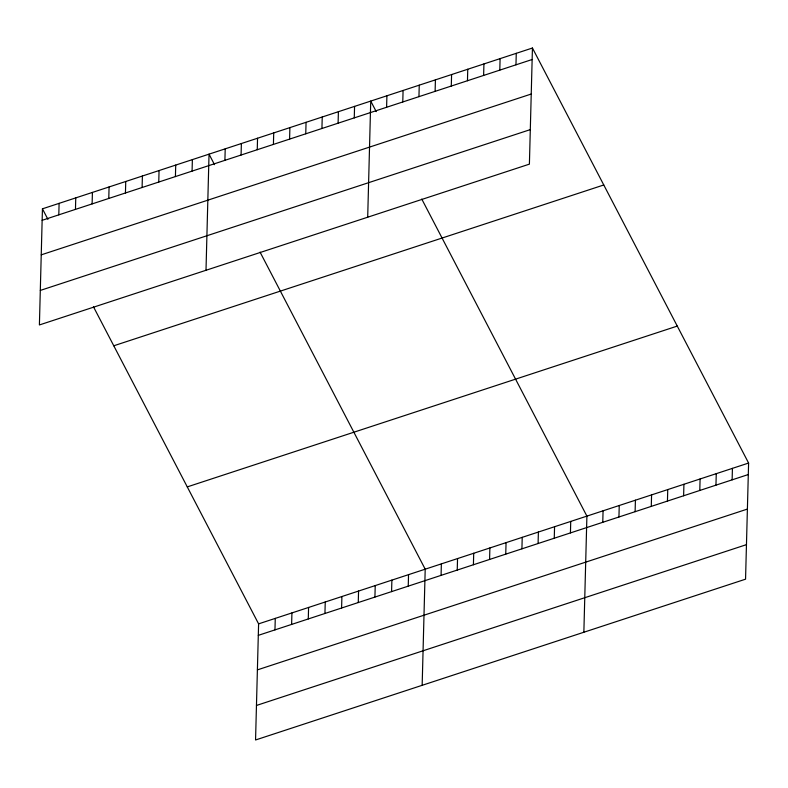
<?xml version="1.0" encoding="UTF-8"?>
<svg xmlns="http://www.w3.org/2000/svg" width="788" height="788" viewBox="0 0 788 788"><rect width="100%" height="100%" fill="white"/><g stroke="black" fill="none" stroke-linecap="round" stroke-linejoin="round"><path stroke-width="1.18" d="M42.444 208.82L39.4 324.951L529.398 164.14L532.442 48.019L42.444 208.82L47.93 219.359M58.805 214.848L59.1 203.353M75.461 209.381L75.756 197.887M92.117 203.915L92.423 192.42M108.783 198.448L109.079 186.953M125.44 192.981L125.745 181.486M142.096 187.514L142.401 176.019M158.762 182.048L159.058 170.553M175.419 176.581L175.724 165.086M192.075 171.114L192.38 159.619M206.003 270.274L209.037 154.153L214.523 164.682M224.905 160.338L225.21 148.843M241.079 155.029L241.384 143.534M257.252 149.72L257.548 138.225M93.477 306.808L258.602 623.86L255.558 739.981L745.556 579.18L748.6 463.048L532.442 48.019M273.416 144.421L273.722 132.926M274.963 629.888L275.268 618.393M289.59 139.112L289.885 127.617M291.619 624.421L291.924 612.916M305.754 133.802L306.059 122.307M308.285 618.944L308.581 607.45M321.928 128.503L322.233 117.008M324.942 613.478L325.247 601.983M338.101 123.194L338.397 111.699M354.265 117.885L354.57 106.39M341.598 608.011L341.903 596.516M367.701 217.212L370.734 101.081L376.231 111.62M358.264 602.544L358.56 591.049M386.603 107.276L386.908 95.781M374.921 597.077L375.226 585.582M402.776 101.967L403.082 90.472M391.577 591.611L391.882 580.116M418.95 96.658L419.246 85.163M408.243 586.144L408.539 574.649M435.114 91.349L435.419 79.854M422.161 685.304L425.205 569.182L260.07 252.13M451.288 86.05L451.593 74.555M441.073 575.368L441.369 563.873M467.461 80.74L467.757 69.245M457.237 570.059L457.542 558.564M483.625 75.431L483.93 63.936M473.411 564.76L473.716 553.265M499.799 70.122L500.094 58.627M489.584 559.45L489.88 547.955M515.963 64.823L516.268 53.328M505.748 554.141L506.054 542.646M521.922 548.832L522.217 537.337M538.086 543.533L538.391 532.038M554.26 538.224L554.565 526.729M570.433 532.915L570.729 521.42M583.859 632.242L586.902 516.11L421.767 199.059M602.771 522.306L603.066 510.811M618.944 516.997L619.24 505.502M635.108 511.688L635.414 500.193M651.282 506.389L651.577 494.894M667.446 501.079L667.751 489.584M683.62 495.77L683.925 484.275M699.793 490.461L700.089 478.966M715.957 485.162L716.262 473.667M732.131 479.853L732.426 468.358M42.138 220.315L532.136 59.514M41.232 254.849L531.23 94.038M40.306 290.427L530.304 129.616M113.777 345.784L603.775 184.973M187.268 486.895L677.266 326.084M258.602 623.86L748.6 463.048M258.306 635.355L748.295 474.543M257.4 669.879L747.398 509.078M256.464 705.457L746.463 544.646"/></g></svg>
